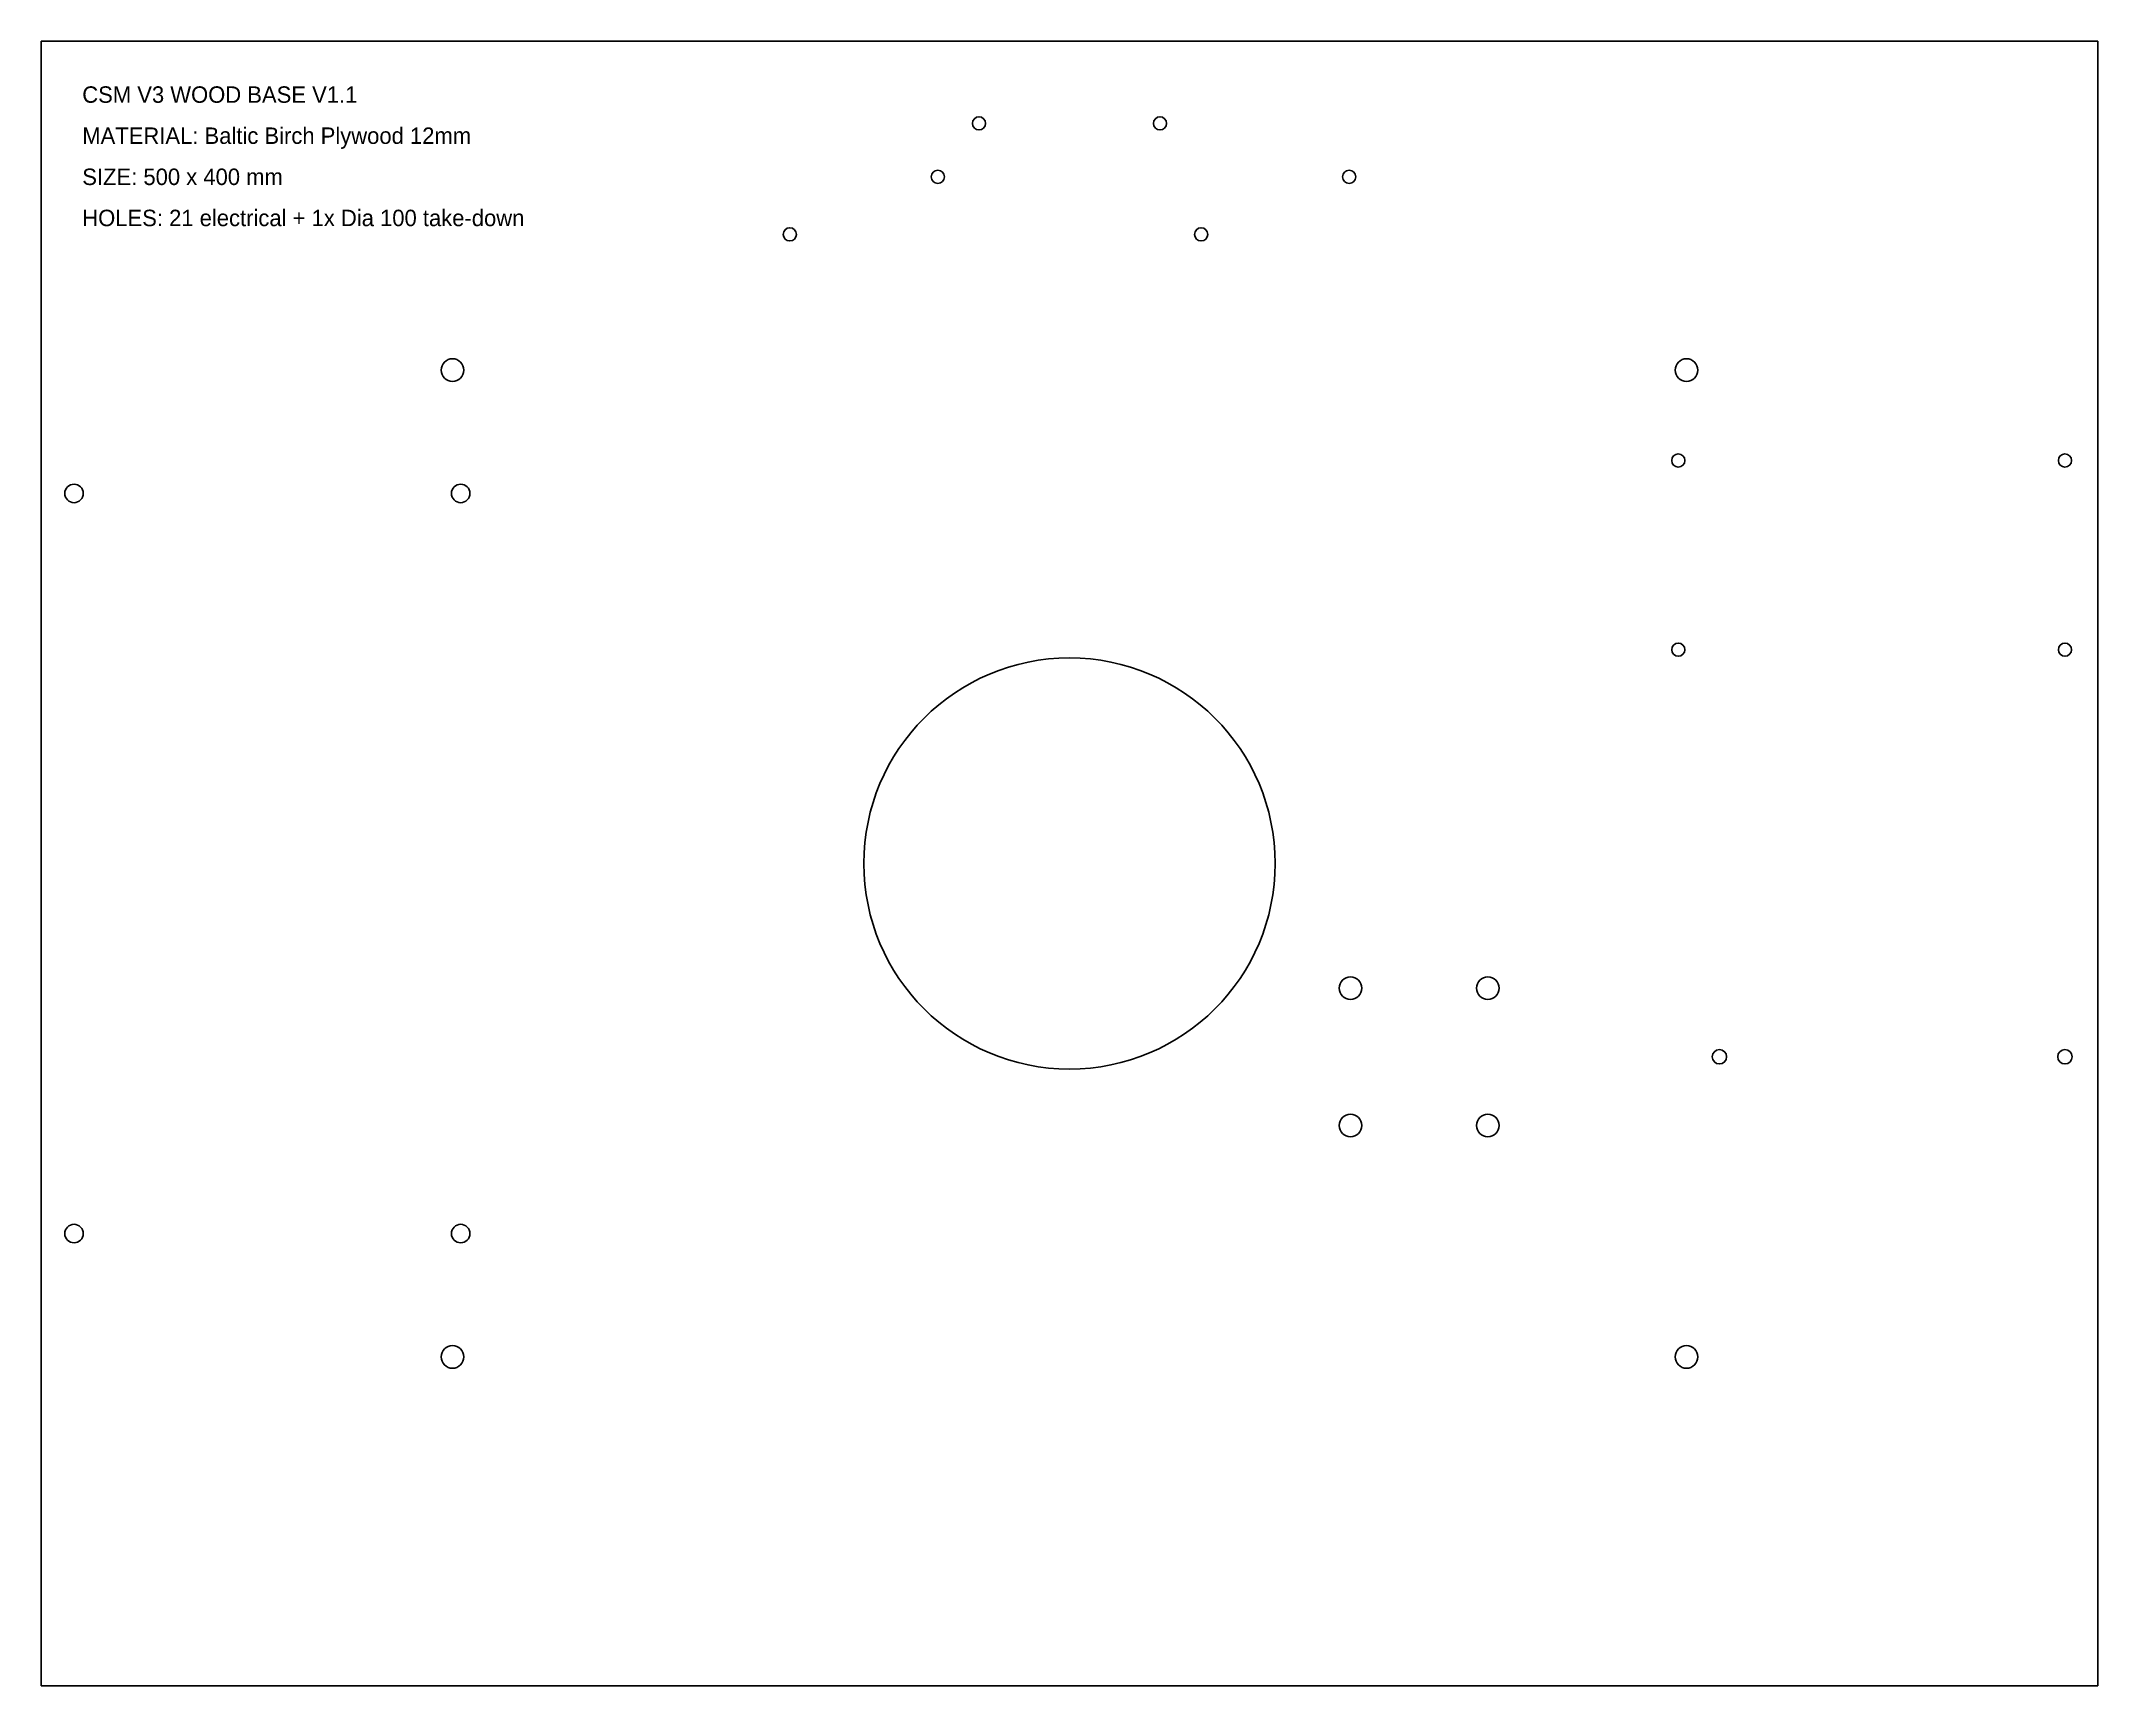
# Model space of a CAD drawing. Header units: millimetres. Extents: x -250 to 250, y -200 to 200.
import ezdxf

# ---------------------------------------------------------------- set-up
doc = ezdxf.new("R2010")
doc.units = ezdxf.units.MM
for name, color, linetype in [('HOLES', 1, 'CONTINUOUS'), ('OUTLINE', 7, 'CONTINUOUS'), ('TEXT', 3, 'CONTINUOUS')]:
    doc.layers.add(name, color=color, linetype=linetype)

msp = doc.modelspace()

# ---------------------------------------------------------------- linework, layer by layer
at = {"layer": 'HOLES'}
for centre, radius in [((-22, 180), 1.6), ((22, 180), 1.6), ((-32, 167), 1.6), ((68, 167), 1.6), ((-68, 153), 1.6), ((32, 153), 1.6), ((-150, 120), 2.75), ((150, 120), 2.75), ((148, 98), 1.6), ((242, 98), 1.6), ((-242, 90), 2.25), ((-148, 90), 2.25), ((0, 0), 50), ((148, 52), 1.6), ((242, 52), 1.6), ((68.3, -30.3), 2.75), ((101.7, -30.3), 2.75), ((158, -47), 1.75), ((242, -47), 1.75), ((68.3, -63.7), 2.75), ((101.7, -63.7), 2.75), ((-242, -90), 2.25), ((-148, -90), 2.25), ((-150, -120), 2.75), ((150, -120), 2.75)]:
    msp.add_circle(centre, radius, dxfattribs=at)
at = {"layer": 'OUTLINE'}
for p, q in [((250, 200), (-250, 200)), ((-250, 200), (-250, -200)), ((250, -200), (250, 200)), ((-250, -200), (250, -200))]:
    msp.add_line(p, q, dxfattribs=at)

# ---------------------------------------------------------------- texts
at = {"layer": 'TEXT'}
for s, p in [('CSM V3 WOOD BASE V1.1', (-240, 185)), ('MATERIAL: Baltic Birch Plywood 12mm', (-240, 175)), ('SIZE: 500 x 400 mm', (-240, 165)), ('HOLES: 21 electrical + 1x Dia 100 take-down', (-240, 155))]:
    msp.add_text(s, height=4, dxfattribs=at).set_placement(p)

doc.saveas('drawing.dxf')
